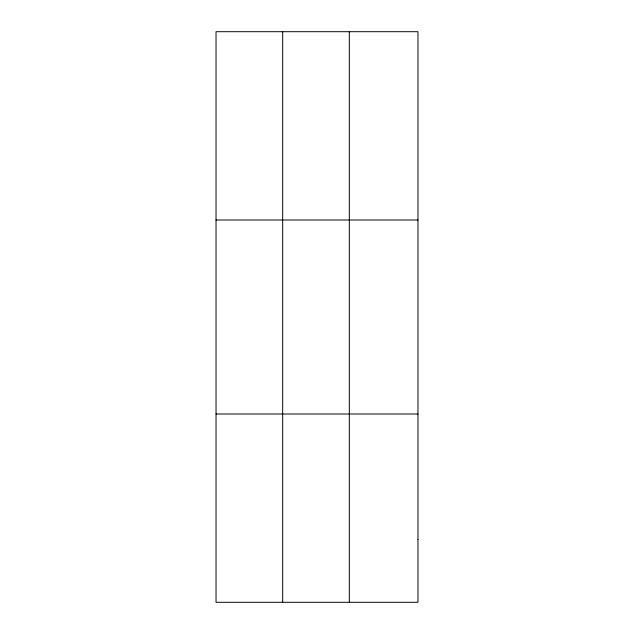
<?xml version="1.0" encoding="UTF-8"?>
<svg xmlns="http://www.w3.org/2000/svg" width="634" height="634" viewBox="0 0 634 634"><rect width="100%" height="100%" fill="white"/><g stroke="black" fill="none" stroke-linecap="round" stroke-linejoin="round"><path stroke-width="0.95" d="M282.669 31.7L282.669 602.3M349.31 31.7L349.31 602.3M216.028 219.998L417.972 219.998M216.028 414.002L417.972 414.002M417.972 539.534L417.972 602.3L216.028 602.3L216.028 31.7L417.972 31.7L417.972 539.534"/></g></svg>
